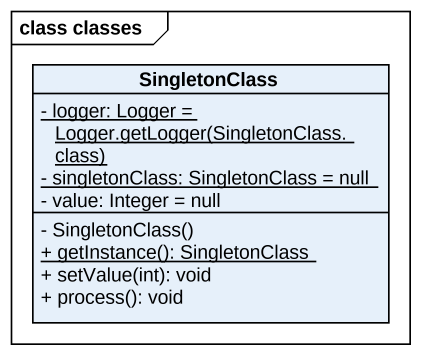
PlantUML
@startuml
mainframe class classes
hide circle
hide empty members
skinparam classAttributeIconSize 0
class SingletonClass {
  {static} {field} - logger: Logger = Logger.getLogger(SingletonClass.class)
  {static} - singletonClass: SingletonClass = null
  - value: Integer = null
  - SingletonClass()
  {static} + getInstance(): SingletonClass
  + setValue(int): void
  + process(): void
}
@enduml
